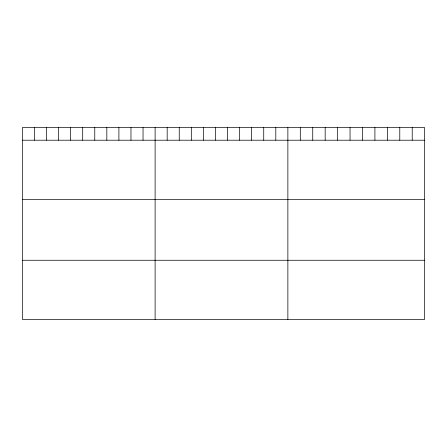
<?xml version="1.0" encoding="UTF-8"?>
<svg xmlns="http://www.w3.org/2000/svg" width="447" height="447" viewBox="0 0 447 447"><rect width="100%" height="100%" fill="white"/><g stroke="black" fill="none" stroke-linecap="round" stroke-linejoin="round"><path stroke-width="0.67" d="M424.65 140.213L424.65 319.398L22.35 319.398L22.35 127.602L424.65 127.602L424.65 140.213L22.35 140.213M22.35 199.345L424.65 199.345M22.35 260.266L424.65 260.266M412.218 127.602L412.218 140.213M399.78 127.602L399.78 140.213M387.348 127.602L387.348 140.213M374.91 127.602L374.91 140.213M362.478 127.602L362.478 140.213M350.04 127.602L350.04 140.213M337.608 127.602L337.608 140.213M325.17 127.602L325.17 140.213M312.738 127.602L312.738 140.213M300.3 127.602L300.3 140.213M287.868 127.602L287.868 319.398M275.799 127.602L275.799 140.213M263.73 127.602L263.73 140.213M251.661 127.602L251.661 140.213M239.592 127.602L239.592 140.213M227.523 127.602L227.523 140.213M215.454 127.602L215.454 140.213M203.385 127.602L203.385 140.213M191.316 127.602L191.316 140.213M179.247 127.602L179.247 140.213M167.178 127.602L167.178 140.213M155.109 127.602L155.109 319.398M143.04 127.602L143.04 140.213M130.971 127.602L130.971 140.213M118.902 127.602L118.902 140.213M106.833 127.602L106.833 140.213M94.764 127.602L94.764 140.213M82.695 127.602L82.695 140.213M70.626 127.602L70.626 140.213M58.557 127.602L58.557 140.213M46.488 127.602L46.488 140.213M34.419 127.602L34.419 140.213"/></g></svg>
